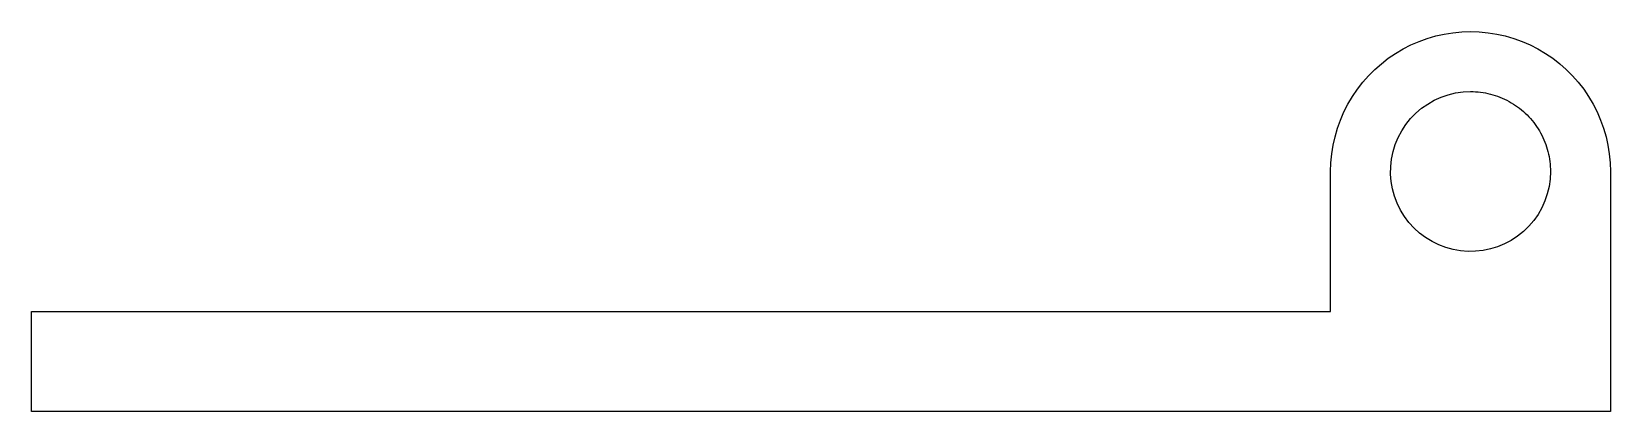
# Model space of a CAD drawing. Header units: metres. Extents: x -52 to 27, y 0 to 19.
import ezdxf

# ---------------------------------------------------------------- set-up
doc = ezdxf.new("R2010")
doc.units = ezdxf.units.M

msp = doc.modelspace()

# ---------------------------------------------------------------- linework, layer by layer
for points in [[(13, 12), (13.014, 12.44), (13.055, 12.877), (13.124, 13.312), (13.22, 13.741), (13.343, 14.163), (13.492, 14.577), (13.666, 14.98), (13.866, 15.372), (14.09, 15.751), (14.337, 16.114), (14.606, 16.462), (14.897, 16.792), (15.208, 17.103), (15.538, 17.394), (15.886, 17.663), (16.249, 17.91), (16.628, 18.134), (17.02, 18.334), (17.423, 18.508), (17.837, 18.657), (18.259, 18.78), (18.688, 18.876), (19.123, 18.945), (19.56, 18.986), (20, 19), (20.44, 18.986), (20.877, 18.945), (21.312, 18.876), (21.741, 18.78), (22.163, 18.657), (22.577, 18.508), (22.98, 18.334), (23.372, 18.134), (23.751, 17.91), (24.114, 17.663), (24.462, 17.394), (24.792, 17.103), (25.103, 16.792), (25.394, 16.462), (25.663, 16.114), (25.91, 15.751), (26.134, 15.372), (26.334, 14.98), (26.508, 14.577), (26.657, 14.163), (26.78, 13.741), (26.876, 13.312), (26.945, 12.877), (26.986, 12.44), (27, 12)], [(24, 12), (23.982, 11.624), (23.929, 11.25), (23.841, 10.884), (23.719, 10.528), (23.564, 10.184), (23.377, 9.857), (23.161, 9.548), (22.916, 9.262), (22.645, 9), (22.351, 8.764), (22.036, 8.557), (21.703, 8.381), (21.355, 8.236), (20.995, 8.126), (20.626, 8.049), (20.251, 8.008), (19.874, 8.002), (19.499, 8.032), (19.127, 8.096), (18.764, 8.196), (18.411, 8.329), (18.073, 8.495), (17.752, 8.692), (17.45, 8.918), (17.172, 9.172), (16.918, 9.45), (16.692, 9.752), (16.495, 10.073), (16.329, 10.411), (16.196, 10.764), (16.096, 11.127), (16.032, 11.499), (16.002, 11.874), (16.008, 12.251), (16.049, 12.626), (16.126, 12.995), (16.236, 13.355), (16.381, 13.703), (16.557, 14.036), (16.764, 14.351), (17, 14.645), (17.262, 14.916), (17.548, 15.161), (17.857, 15.377), (18.184, 15.564), (18.528, 15.719), (18.884, 15.841), (19.25, 15.929), (19.624, 15.982), (20, 16)], [(20, 16), (20.126, 15.998), (20.251, 15.992), (20.376, 15.982), (20.501, 15.968), (20.626, 15.951), (20.75, 15.929), (20.873, 15.904), (20.995, 15.874), (21.116, 15.841), (21.236, 15.804), (21.355, 15.764), (21.472, 15.719), (21.589, 15.671), (21.703, 15.619), (21.816, 15.564), (21.927, 15.505), (22.036, 15.443), (22.143, 15.377), (22.248, 15.308), (22.351, 15.236), (22.452, 15.161), (22.55, 15.082), (22.645, 15), (22.738, 14.916), (22.828, 14.828), (22.916, 14.738), (23, 14.645), (23.082, 14.55), (23.161, 14.452), (23.236, 14.351), (23.308, 14.248), (23.377, 14.143), (23.443, 14.036), (23.505, 13.927), (23.564, 13.816), (23.619, 13.703), (23.671, 13.589), (23.719, 13.472), (23.764, 13.355), (23.804, 13.236), (23.841, 13.116), (23.874, 12.995), (23.904, 12.873), (23.929, 12.75), (23.951, 12.626), (23.968, 12.501), (23.982, 12.376), (23.992, 12.251), (23.998, 12.126), (24, 12)], [(13, 5), (13, 5.14), (13, 5.28), (13, 5.42), (13, 5.56), (13, 5.7), (13, 5.84), (13, 5.98), (13, 6.12), (13, 6.26), (13, 6.4), (13, 6.54), (13, 6.68), (13, 6.82), (13, 6.96), (13, 7.1), (13, 7.24), (13, 7.38), (13, 7.52), (13, 7.66), (13, 7.8), (13, 7.94), (13, 8.08), (13, 8.22), (13, 8.36), (13, 8.5), (13, 8.64), (13, 8.78), (13, 8.92), (13, 9.06), (13, 9.2), (13, 9.34), (13, 9.48), (13, 9.62), (13, 9.76), (13, 9.9), (13, 10.04), (13, 10.18), (13, 10.32), (13, 10.46), (13, 10.6), (13, 10.74), (13, 10.88), (13, 11.02), (13, 11.16), (13, 11.3), (13, 11.44), (13, 11.58), (13, 11.72), (13, 11.86), (13, 12)], [(13, 5), (13, 5.14), (13, 5.28), (13, 5.42), (13, 5.56), (13, 5.7), (13, 5.84), (13, 5.98), (13, 6.12), (13, 6.26), (13, 6.4), (13, 6.54), (13, 6.68), (13, 6.82), (13, 6.96), (13, 7.1), (13, 7.24), (13, 7.38), (13, 7.52), (13, 7.66), (13, 7.8), (13, 7.94), (13, 8.08), (13, 8.22), (13, 8.36), (13, 8.5), (13, 8.64), (13, 8.78), (13, 8.92), (13, 9.06), (13, 9.2), (13, 9.34), (13, 9.48), (13, 9.62), (13, 9.76), (13, 9.9), (13, 10.04), (13, 10.18), (13, 10.32), (13, 10.46), (13, 10.6), (13, 10.74), (13, 10.88), (13, 11.02), (13, 11.16), (13, 11.3), (13, 11.44), (13, 11.58), (13, 11.72), (13, 11.86), (13, 12)], [(27, 12), (27, 11.76), (27, 11.52), (27, 11.28), (27, 11.04), (27, 10.8), (27, 10.56), (27, 10.32), (27, 10.08), (27, 9.84), (27, 9.6), (27, 9.36), (27, 9.12), (27, 8.88), (27, 8.64), (27, 8.4), (27, 8.16), (27, 7.92), (27, 7.68), (27, 7.44), (27, 7.2), (27, 6.96), (27, 6.72), (27, 6.48), (27, 6.24), (27, 6), (27, 5.76), (27, 5.52), (27, 5.28), (27, 5.04), (27, 4.8), (27, 4.56), (27, 4.32), (27, 4.08), (27, 3.84), (27, 3.6), (27, 3.36), (27, 3.12), (27, 2.88), (27, 2.64), (27, 2.4), (27, 2.16), (27, 1.92), (27, 1.68), (27, 1.44), (27, 1.2), (27, 0.96), (27, 0.72), (27, 0.48), (27, 0.24), (27, 0)], [(-52, 0), (-52, 0.1), (-52, 0.2), (-52, 0.3), (-52, 0.4), (-52, 0.5), (-52, 0.6), (-52, 0.7), (-52, 0.8), (-52, 0.9), (-52, 1), (-52, 1.1), (-52, 1.2), (-52, 1.3), (-52, 1.4), (-52, 1.5), (-52, 1.6), (-52, 1.7), (-52, 1.8), (-52, 1.9), (-52, 2), (-52, 2.1), (-52, 2.2), (-52, 2.3), (-52, 2.4), (-52, 2.5), (-52, 2.6), (-52, 2.7), (-52, 2.8), (-52, 2.9), (-52, 3), (-52, 3.1), (-52, 3.2), (-52, 3.3), (-52, 3.4), (-52, 3.5), (-52, 3.6), (-52, 3.7), (-52, 3.8), (-52, 3.9), (-52, 4), (-52, 4.1), (-52, 4.2), (-52, 4.3), (-52, 4.4), (-52, 4.5), (-52, 4.6), (-52, 4.7), (-52, 4.8), (-52, 4.9), (-52, 5)], [(-52, 5), (-50.7, 5), (-49.4, 5), (-48.1, 5), (-46.8, 5), (-45.5, 5), (-44.2, 5), (-42.9, 5), (-41.6, 5), (-40.3, 5), (-39, 5), (-37.7, 5), (-36.4, 5), (-35.1, 5), (-33.8, 5), (-32.5, 5), (-31.2, 5), (-29.9, 5), (-28.6, 5), (-27.3, 5), (-26, 5), (-24.7, 5), (-23.4, 5), (-22.1, 5), (-20.8, 5), (-19.5, 5), (-18.2, 5), (-16.9, 5), (-15.6, 5), (-14.3, 5), (-13, 5), (-11.7, 5), (-10.4, 5), (-9.1, 5), (-7.8, 5), (-6.5, 5), (-5.2, 5), (-3.9, 5), (-2.6, 5), (-1.3, 5), (0, 5), (1.3, 5), (2.6, 5), (3.9, 5), (5.2, 5), (6.5, 5), (7.8, 5), (9.1, 5), (10.4, 5), (11.7, 5), (13, 5)], [(-20, 5), (-19.34, 5), (-18.68, 5), (-18.02, 5), (-17.36, 5), (-16.7, 5), (-16.04, 5), (-15.38, 5), (-14.72, 5), (-14.06, 5), (-13.4, 5), (-12.74, 5), (-12.08, 5), (-11.42, 5), (-10.76, 5), (-10.1, 5), (-9.44, 5), (-8.78, 5), (-8.12, 5), (-7.46, 5), (-6.8, 5), (-6.14, 5), (-5.48, 5), (-4.82, 5), (-4.16, 5), (-3.5, 5), (-2.84, 5), (-2.18, 5), (-1.52, 5), (-0.86, 5), (-0.2, 5), (0.46, 5), (1.12, 5), (1.78, 5), (2.44, 5), (3.1, 5), (3.76, 5), (4.42, 5), (5.08, 5), (5.74, 5), (6.4, 5), (7.06, 5), (7.72, 5), (8.38, 5), (9.04, 5), (9.7, 5), (10.36, 5), (11.02, 5), (11.68, 5), (12.34, 5), (13, 5)], [(27, 0), (25.42, 0), (23.84, 0), (22.26, 0), (20.68, 0), (19.1, 0), (17.52, 0), (15.94, 0), (14.36, 0), (12.78, 0), (11.2, 0), (9.62, 0), (8.04, 0), (6.46, 0), (4.88, 0), (3.3, 0), (1.72, 0), (0.14, 0), (-1.44, 0), (-3.02, 0), (-4.6, 0), (-6.18, 0), (-7.76, 0), (-9.34, 0), (-10.92, 0), (-12.5, 0), (-14.08, 0), (-15.66, 0), (-17.24, 0), (-18.82, 0), (-20.4, 0), (-21.98, 0), (-23.56, 0), (-25.14, 0), (-26.72, 0), (-28.3, 0), (-29.88, 0), (-31.46, 0), (-33.04, 0), (-34.62, 0), (-36.2, 0), (-37.78, 0), (-39.36, 0), (-40.94, 0), (-42.52, 0), (-44.1, 0), (-45.68, 0), (-47.26, 0), (-48.84, 0), (-50.42, 0), (-52, 0)]]:
    msp.add_lwpolyline(points)

doc.saveas('drawing.dxf')
